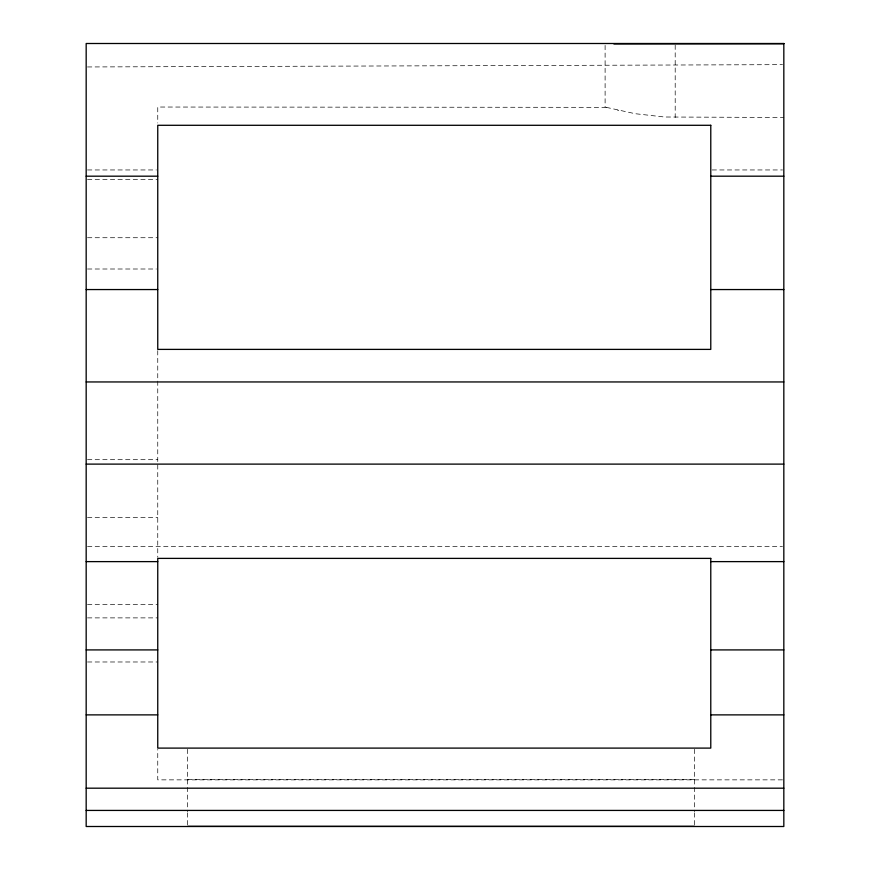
<?xml version="1.0" encoding="UTF-8"?>
<svg xmlns="http://www.w3.org/2000/svg" width="870" height="870" viewBox="0 0 870 870"><rect width="100%" height="100%" fill="white"/><g stroke="black" fill="none" stroke-linecap="round" stroke-linejoin="round"><path stroke-width="0.65" stroke-dasharray="4.35 3.26" d="M87.489 66.957L782.511 64.652M606.216 107.336L157.753 107.032L157.753 122.996M606.216 107.336L635.22 113.709L664.408 117.004L783.826 117.472M87.522 169.954L156.404 169.954M712.128 169.954L782.478 169.954M87.522 179.59L157.753 179.59M87.522 237.727L157.753 237.727M87.522 269.004L156.404 269.004M87.522 459.686L157.753 459.686M87.522 517.335L157.753 517.335M87.533 546.621L782.467 546.621M87.522 604.335L157.753 604.335M87.522 617.885L157.753 617.885M87.522 661.983L157.753 661.983M187.572 779.52L694.575 779.52M782.467 779.857L157.753 779.857L157.753 749.44M617.7 110.218L618.733 110.457M694.575 749.298L694.575 811.688M694.575 812.852L694.575 826.435M675.196 45.12L675.196 117.472M605.107 45.403L605.107 107.032M187.572 749.298L187.572 811.688M187.572 812.852L187.572 826.435M157.753 350.664L157.753 557.213"/><path stroke-width="1.3" d="M613.894 43.924L783.826 43.783M86.173 176.186L157.753 176.186M710.779 176.186L783.826 176.186M86.173 289.558L157.753 289.558M710.779 289.558L783.826 289.558M86.173 381.952L783.826 381.952M86.173 464.112L783.826 464.112M86.173 561.618L157.753 561.618M710.779 561.618L783.826 561.618M86.173 649.912L157.753 649.912M710.779 649.912L783.826 649.912M86.173 714.879L157.753 714.879M710.779 714.879L783.826 714.879M86.173 788.187L783.826 788.187M86.173 810.427L783.826 810.427M187.572 826.348L694.575 826.348M783.826 43.5L86.173 43.5L86.173 826.5L783.826 826.5L783.826 43.5M710.779 125.291L157.753 125.291L157.753 349.392L710.779 349.392L710.779 125.291M710.779 558.388L157.753 558.388L157.753 748.102L710.779 748.102L710.779 558.388"/></g></svg>
